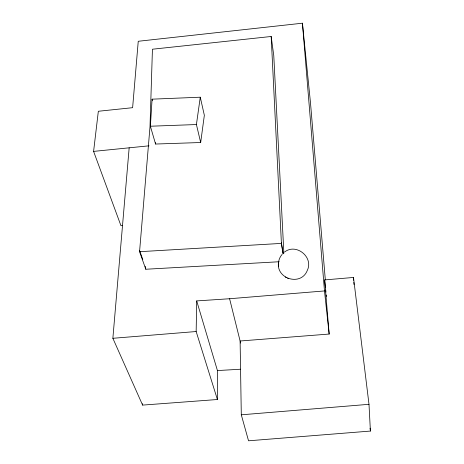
<?xml version="1.0" encoding="UTF-8"?>
<svg xmlns="http://www.w3.org/2000/svg" width="464" height="464" viewBox="0 0 464 464"><rect width="100%" height="100%" fill="white"/><g stroke="black" fill="none" stroke-linecap="round" stroke-linejoin="round"><path stroke-width="0.7" d="M129.166 147.819L112.868 338.297L142.605 405.101L217.401 399.516L217.436 370.574L196.701 300.916L229.599 298.735L324.481 290.94L329.162 334.051L240.108 340.999L229.599 298.735M217.401 399.516L196.156 331.528L196.701 300.916M155.568 144.037L150.382 126.225L152.088 99.168L200.274 97.202L204.346 115.298L200.674 142.518L155.568 144.037L155.649 142.616M142.605 405.101L142.692 403.657M279.206 261.742L145.806 269.248L139.56 251.697L150 126.724L152.436 49.219L271.173 36.488L273.777 55.663L283.875 253.274M145.806 269.248L145.186 266.284M122.409 225.591L120.965 225.724L93.595 151.392L98.339 111.261L132.623 107.689L138.249 41.273L302.429 23.2L310.48 102.712L325.322 279.891M200.674 142.518L196.417 124.543L200.274 97.202M278.51 263.941C278.388 260.455 279.85 256.969 282.124 254.359M284.67 251.981C296.241 242.863 313.757 257.282 307.325 270.355C301.177 286.566 275.784 279.015 278.51 262.23M93.595 151.392L149.008 145.824M329.162 334.051L324.655 279.914L353.498 277.46L368.996 404.312L370.405 431.068L248.542 440.8L241.297 414.81L240.108 340.999M112.868 338.297L196.156 331.528M241.297 414.81L368.996 404.312M139.56 251.697L281.37 243.409L283.034 253.825M217.436 370.574L240.532 369.222M150.382 126.225L196.417 124.543M287.57 278.162L288.451 278.603M285.285 277.02L286.398 277.576M139.67 250.746L142.784 259.527M152.088 99.168L152.476 100.543M240.282 341.695L240.625 343.087M271.173 36.488L281.364 242.452L283.139 253.564M370.063 428.202L370.405 431.068M324.655 279.914L325.496 287.831M325.728 289.988L325.96 292.146M326.262 295.029L326.418 296.467M302.429 23.2L324.481 290.94M353.498 277.46L353.678 280.285M353.817 282.408L353.957 284.531M281.364 242.452L281.37 243.409M278.522 264.602L278.522 266.353"/></g></svg>
